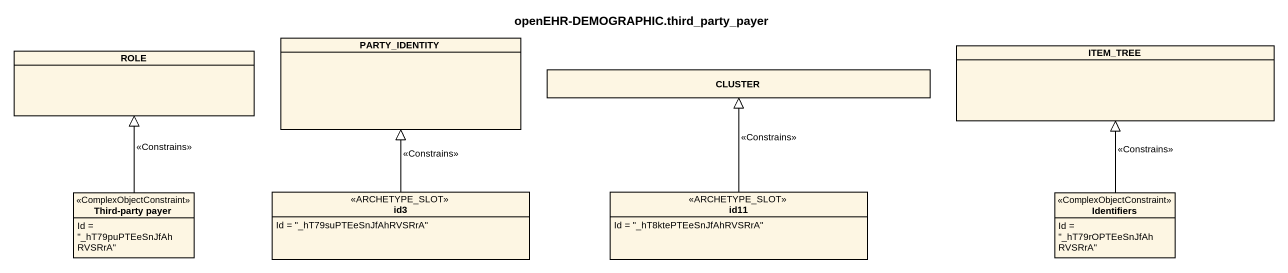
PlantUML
@startuml
title openEHR-DEMOGRAPHIC.third_party_payer
hide circle
hide empty members
class PARTY_IDENTITY
class ITEM_TREE
class ROLE
class CLUSTER
class "Third-party payer" as Third_party_payer <<ComplexObjectConstraint>> {
  Id = "_hT79puPTEeSnJfAhRVSRrA"
}
class id3 <<ARCHETYPE_SLOT>> {
  Id = "_hT79suPTEeSnJfAhRVSRrA"
}
class id11 <<ARCHETYPE_SLOT>> {
  Id = "_hT8ktePTEeSnJfAhRVSRrA"
}
class Identifiers <<ComplexObjectConstraint>> {
  Id = "_hT79rOPTEeSnJfAhRVSRrA"
}
Third_party_payer -up-|> ROLE : <<Constrains>>
id3 -up-|> PARTY_IDENTITY : <<Constrains>>
id11 -up-|> CLUSTER : <<Constrains>>
Identifiers -up-|> ITEM_TREE : <<Constrains>>
@enduml
